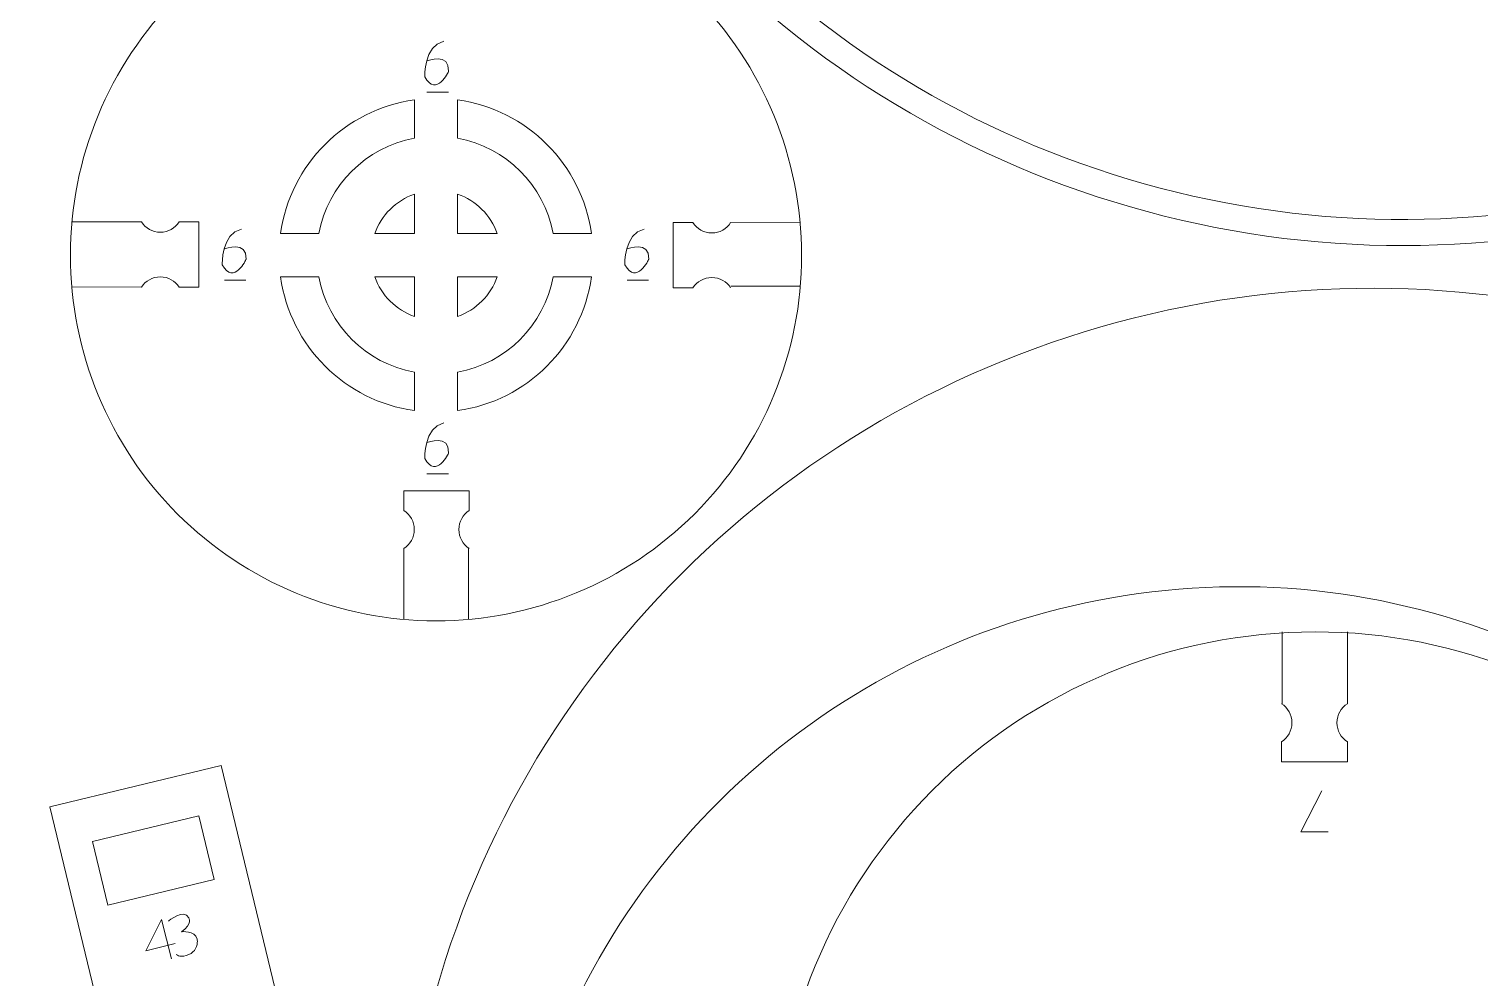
# Model space of a CAD drawing. Header units: centimetres. Extents: x -25 to 25, y -32.5 to 32.5.
# Drawn here: x -14.82 to -8.12, y 8.72 to 13.11 of the extents above; entities that cross this region are included whole.
import ezdxf

# ---------------------------------------------------------------- set-up
doc = ezdxf.new("R2010")
doc.units = ezdxf.units.CM
doc.header["$MEASUREMENT"] = 0
doc.layers.add('Capa 1', color=7, linetype='Continuous')

msp = doc.modelspace()

# ---------------------------------------------------------------- linework, layer by layer
at = {"layer": 'Capa 1', "color": 250, "lineweight": 9}
for points, knots in [([(-4.14125, 15.44375), (-4.14125, 15.44375), (-3.21138, 15.44375), (-3.21138, 15.44375), (-3.21138, 15.44375), (-3.21138, 15.44375), (-3.21138, 13.89834), (-3.21138, 13.89834), (-3.21138, 13.89834), (-3.21142, 13.83146), (-3.26549, 13.77722), (-3.33237, 13.77714), (-3.33237, 13.77714), (-3.33237, 13.77714), (-4.9687, 13.77735), (-4.9687, 13.77735), (-4.9687, 13.77735), (-6.05548, 12.43421), (-7.81424, 11.83025), (-9.49692, 12.22232), (-9.49692, 12.22232), (-11.1796, 12.61444), (-12.48484, 13.91005), (-12.86596, 15.59523), (-12.86596, 15.59523), (-12.86596, 15.59523), (-12.24193, 15.59523), (-12.24193, 15.59523), (-12.24193, 15.59523), (-11.72992, 14.34826), (-10.53043, 13.52078), (-9.18293, 13.48492), (-9.18293, 13.48492), (-7.83542, 13.44901), (-6.58416, 14.23156), (-6.00655, 15.44954), (-6.00655, 15.44954), (-6.00655, 15.44954), (-5.79517, 16.11661), (-5.79517, 16.11661), (-5.79517, 16.11661), (-5.77921, 16.16703), (-5.73249, 16.20123), (-5.67965, 16.20123)], [0, 0, 0, 0, 0.0833333, 0.0833333, 0.0833333, 0.0833333, 0.1666667, 0.1666667, 0.1666667, 0.1666667, 0.25, 0.25, 0.25, 0.25, 0.3333333, 0.3333333, 0.3333333, 0.3333333, 0.4166667, 0.4166667, 0.4166667, 0.4166667, 0.5, 0.5, 0.5, 0.5, 0.5833333, 0.5833333, 0.5833333, 0.5833333, 0.6666667, 0.6666667, 0.6666667, 0.6666667, 0.75, 0.75, 0.75, 0.75, 0.8333333, 0.8333333, 0.8333333, 0.8333333, 1, 1, 1, 1]), ([(-12.94025, 10.37009), (-13.38815, 10.36979), (-13.81783, 10.54745), (-14.13472, 10.86396), (-14.13472, 10.86396), (-14.45165, 11.18047), (-14.62984, 11.61206), (-14.63014, 12.05997), (-14.63014, 12.05997), (-14.6304, 12.50786), (-14.45276, 12.93753), (-14.13624, 13.25445), (-14.13624, 13.25445), (-13.81972, 13.57137), (-13.38815, 13.74956), (-12.94025, 13.74983), (-12.94025, 13.74983), (-12.49234, 13.75013), (-12.06266, 13.57247), (-11.74576, 13.25596), (-11.74576, 13.25596), (-11.42885, 12.93944), (-11.25065, 12.50786), (-11.25035, 12.05997), (-11.25035, 12.05997), (-11.2501, 11.61206), (-11.42774, 11.18239), (-11.74426, 10.86547), (-11.74426, 10.86547), (-12.06074, 10.54857), (-12.49234, 10.37036), (-12.94025, 10.37009)], [0, 0, 0, 0, 0.1111111, 0.1111111, 0.1111111, 0.1111111, 0.2222222, 0.2222222, 0.2222222, 0.2222222, 0.3333333, 0.3333333, 0.3333333, 0.3333333, 0.4444444, 0.4444444, 0.4444444, 0.4444444, 0.5555556, 0.5555556, 0.5555556, 0.5555556, 0.6666667, 0.6666667, 0.6666667, 0.6666667, 0.7777778, 0.7777778, 0.7777778, 0.7777778, 1, 1, 1, 1]), ([(-13.6584, 12.15995), (-13.61419, 12.48034), (-13.36064, 12.73385), (-13.04025, 12.77806), (-13.04025, 12.77806), (-13.04025, 12.77806), (-13.04025, 12.60086), (-13.04025, 12.60086), (-13.04025, 12.60086), (-13.26383, 12.55979), (-13.44009, 12.38353), (-13.48116, 12.15995), (-13.48116, 12.15995), (-13.48116, 12.15995), (-13.6584, 12.15995), (-13.6584, 12.15995)], [0, 0, 0, 0, 0.2, 0.2, 0.2, 0.2, 0.4, 0.4, 0.4, 0.4, 0.6, 0.6, 0.6, 0.6, 1, 1, 1, 1]), ([(-12.84025, 12.77806), (-12.51986, 12.73385), (-12.26631, 12.48034), (-12.2221, 12.15995), (-12.2221, 12.15995), (-12.2221, 12.15995), (-12.39934, 12.15995), (-12.39934, 12.15995), (-12.39934, 12.15995), (-12.44041, 12.38353), (-12.61667, 12.55979), (-12.84025, 12.60086), (-12.84025, 12.60086), (-12.84025, 12.60086), (-12.84025, 12.77806), (-12.84025, 12.77806)], [0, 0, 0, 0, 0.2, 0.2, 0.2, 0.2, 0.4, 0.4, 0.4, 0.4, 0.6, 0.6, 0.6, 0.6, 1, 1, 1, 1]), ([(-13.22316, 12.15995), (-13.19303, 12.24518), (-13.12548, 12.31273), (-13.04025, 12.34286), (-13.04025, 12.34286), (-13.04025, 12.34286), (-13.04025, 12.15995), (-13.04025, 12.15995), (-13.04025, 12.15995), (-13.04025, 12.15995), (-13.22316, 12.15995), (-13.22316, 12.15995)], [0, 0, 0, 0, 0.25, 0.25, 0.25, 0.25, 0.5, 0.5, 0.5, 0.5, 1, 1, 1, 1]), ([(-12.84025, 12.34286), (-12.75502, 12.31273), (-12.68747, 12.24518), (-12.65734, 12.15995), (-12.65734, 12.15995), (-12.65734, 12.15995), (-12.84025, 12.15995), (-12.84025, 12.15995), (-12.84025, 12.15995), (-12.84025, 12.15995), (-12.84025, 12.34286), (-12.84025, 12.34286)], [0, 0, 0, 0, 0.25, 0.25, 0.25, 0.25, 0.5, 0.5, 0.5, 0.5, 1, 1, 1, 1]), ([(-14.12738, 12.21382), (-14.14581, 12.18512), (-14.17801, 12.1661), (-14.21464, 12.1661), (-14.21464, 12.1661), (-14.25127, 12.1661), (-14.28347, 12.18512), (-14.30189, 12.21382)], [0, 0, 0, 0, 0.3333333, 0.3333333, 0.3333333, 0.3333333, 1, 1, 1, 1]), ([(-14.12738, 12.21382), (-14.12738, 12.21382), (-14.03578, 12.21393), (-14.03578, 12.21393), (-14.03578, 12.21393), (-14.03578, 12.21393), (-14.03578, 11.91248), (-14.03578, 11.91248), (-14.03578, 11.91248), (-14.03578, 11.91248), (-14.1274, 11.91248), (-14.1274, 11.91248)], [0, 0, 0, 0, 0.25, 0.25, 0.25, 0.25, 0.5, 0.5, 0.5, 0.5, 1, 1, 1, 1]), ([(-11.75304, 12.21062), (-11.75304, 12.21062), (-11.84464, 12.21073), (-11.84464, 12.21073), (-11.84464, 12.21073), (-11.84464, 12.21073), (-11.84464, 11.90928), (-11.84464, 11.90928), (-11.84464, 11.90928), (-11.84464, 11.90928), (-11.75302, 11.90928), (-11.75302, 11.90928)], [0, 0, 0, 0, 0.25, 0.25, 0.25, 0.25, 0.5, 0.5, 0.5, 0.5, 1, 1, 1, 1]), ([(-11.57853, 12.21062), (-11.59696, 12.18192), (-11.62916, 12.1629), (-11.66579, 12.1629), (-11.66579, 12.1629), (-11.70242, 12.1629), (-11.73462, 12.18192), (-11.75304, 12.21062)], [0, 0, 0, 0, 0.3333333, 0.3333333, 0.3333333, 0.3333333, 1, 1, 1, 1]), ([(-4.2776, 8.56826), (-4.2776, 8.56826), (-3.34773, 8.56826), (-3.34773, 8.56826), (-3.34773, 8.56826), (-3.34773, 8.56826), (-3.34773, 10.11367), (-3.34773, 10.11367), (-3.34773, 10.11367), (-3.34777, 10.18055), (-3.40184, 10.23479), (-3.46872, 10.23487), (-3.46872, 10.23487), (-3.46872, 10.23487), (-5.10505, 10.23466), (-5.10505, 10.23466), (-5.10505, 10.23466), (-6.19183, 11.5778), (-7.95059, 12.18176), (-9.63327, 11.78969), (-9.63327, 11.78969), (-11.31595, 11.39757), (-12.62119, 10.10196), (-13.00231, 8.41678), (-13.00231, 8.41678), (-13.00231, 8.41678), (-12.37828, 8.41678), (-12.37828, 8.41678), (-12.37828, 8.41678), (-11.86627, 9.66375), (-10.66678, 10.49123), (-9.31928, 10.52709), (-9.31928, 10.52709), (-7.97177, 10.563), (-6.72051, 9.78045), (-6.1429, 8.56247), (-6.1429, 8.56247), (-6.1429, 8.56247), (-5.93152, 7.8954), (-5.93152, 7.8954), (-5.93152, 7.8954), (-5.91556, 7.84498), (-5.86884, 7.81078), (-5.816, 7.81078), (-5.816, 7.81078), (-5.816, 7.81078), (-3.46893, 7.81078), (-3.46893, 7.81078), (-3.46893, 7.81078), (-3.43676, 7.81082), (-3.40591, 7.82359), (-3.38321, 7.84638), (-3.38321, 7.84638), (-3.36046, 7.86913), (-3.34773, 7.89981), (-3.34773, 7.93198), (-3.34773, 7.93198), (-3.34773, 7.93198), (-3.34773, 8.26525), (-3.34773, 8.26525), (-3.34773, 8.26525), (-3.34773, 8.26525), (-4.27744, 8.26525), (-4.27744, 8.26525)], [0, 0, 0, 0, 0.0588235, 0.0588235, 0.0588235, 0.0588235, 0.1176471, 0.1176471, 0.1176471, 0.1176471, 0.1764706, 0.1764706, 0.1764706, 0.1764706, 0.2352941, 0.2352941, 0.2352941, 0.2352941, 0.2941176, 0.2941176, 0.2941176, 0.2941176, 0.3529412, 0.3529412, 0.3529412, 0.3529412, 0.4117647, 0.4117647, 0.4117647, 0.4117647, 0.4705882, 0.4705882, 0.4705882, 0.4705882, 0.5294118, 0.5294118, 0.5294118, 0.5294118, 0.5882353, 0.5882353, 0.5882353, 0.5882353, 0.6470588, 0.6470588, 0.6470588, 0.6470588, 0.7058824, 0.7058824, 0.7058824, 0.7058824, 0.7647059, 0.7647059, 0.7647059, 0.7647059, 0.8235294, 0.8235294, 0.8235294, 0.8235294, 0.8823529, 0.8823529, 0.8823529, 0.8823529, 1, 1, 1, 1]), ([(-14.12738, 11.91248), (-14.14581, 11.94118), (-14.17801, 11.9602), (-14.21464, 11.9602), (-14.21464, 11.9602), (-14.25127, 11.9602), (-14.28347, 11.94118), (-14.30189, 11.91248)], [0, 0, 0, 0, 0.3333333, 0.3333333, 0.3333333, 0.3333333, 1, 1, 1, 1]), ([(-13.04025, 11.34184), (-13.36064, 11.38605), (-13.61419, 11.63956), (-13.6584, 11.95995), (-13.6584, 11.95995), (-13.6584, 11.95995), (-13.48116, 11.95995), (-13.48116, 11.95995), (-13.48116, 11.95995), (-13.44009, 11.73637), (-13.26383, 11.56011), (-13.04025, 11.51904), (-13.04025, 11.51904), (-13.04025, 11.51904), (-13.04025, 11.34184), (-13.04025, 11.34184)], [0, 0, 0, 0, 0.2, 0.2, 0.2, 0.2, 0.4, 0.4, 0.4, 0.4, 0.6, 0.6, 0.6, 0.6, 1, 1, 1, 1]), ([(-13.04025, 11.77704), (-13.12548, 11.80717), (-13.19303, 11.87472), (-13.22316, 11.95995), (-13.22316, 11.95995), (-13.22316, 11.95995), (-13.04025, 11.95995), (-13.04025, 11.95995), (-13.04025, 11.95995), (-13.04025, 11.95995), (-13.04025, 11.77704), (-13.04025, 11.77704)], [0, 0, 0, 0, 0.25, 0.25, 0.25, 0.25, 0.5, 0.5, 0.5, 0.5, 1, 1, 1, 1]), ([(-12.2221, 11.95995), (-12.26631, 11.63956), (-12.51986, 11.38605), (-12.84025, 11.34184), (-12.84025, 11.34184), (-12.84025, 11.34184), (-12.84025, 11.51904), (-12.84025, 11.51904), (-12.84025, 11.51904), (-12.61667, 11.56011), (-12.44041, 11.73637), (-12.39934, 11.95995), (-12.39934, 11.95995), (-12.39934, 11.95995), (-12.2221, 11.95995), (-12.2221, 11.95995)], [0, 0, 0, 0, 0.2, 0.2, 0.2, 0.2, 0.4, 0.4, 0.4, 0.4, 0.6, 0.6, 0.6, 0.6, 1, 1, 1, 1]), ([(-12.65734, 11.95995), (-12.68747, 11.87472), (-12.75502, 11.80717), (-12.84025, 11.77704), (-12.84025, 11.77704), (-12.84025, 11.77704), (-12.84025, 11.95995), (-12.84025, 11.95995), (-12.84025, 11.95995), (-12.84025, 11.95995), (-12.65734, 11.95995), (-12.65734, 11.95995)], [0, 0, 0, 0, 0.25, 0.25, 0.25, 0.25, 0.5, 0.5, 0.5, 0.5, 1, 1, 1, 1]), ([(-11.57853, 11.90928), (-11.59696, 11.93798), (-11.62916, 11.957), (-11.66579, 11.957), (-11.66579, 11.957), (-11.70242, 11.957), (-11.73462, 11.93798), (-11.75304, 11.90928)], [0, 0, 0, 0, 0.3333333, 0.3333333, 0.3333333, 0.3333333, 1, 1, 1, 1]), ([(-13.08825, 10.87974), (-13.08825, 10.87974), (-13.08836, 10.97134), (-13.08836, 10.97134), (-13.08836, 10.97134), (-13.08836, 10.97134), (-12.78691, 10.97134), (-12.78691, 10.97134), (-12.78691, 10.97134), (-12.78691, 10.97134), (-12.78691, 10.87972), (-12.78691, 10.87972)], [0, 0, 0, 0, 0.25, 0.25, 0.25, 0.25, 0.5, 0.5, 0.5, 0.5, 1, 1, 1, 1]), ([(-13.08825, 10.70521), (-13.05955, 10.72364), (-13.04053, 10.75584), (-13.04053, 10.79247), (-13.04053, 10.79247), (-13.04053, 10.8291), (-13.05955, 10.8613), (-13.08825, 10.87972)], [0, 0, 0, 0, 0.3333333, 0.3333333, 0.3333333, 0.3333333, 1, 1, 1, 1]), ([(-12.78691, 10.70521), (-12.81561, 10.72364), (-12.83463, 10.75584), (-12.83463, 10.79247), (-12.83463, 10.79247), (-12.83463, 10.8291), (-12.81561, 10.8613), (-12.78691, 10.87972)], [0, 0, 0, 0, 0.3333333, 0.3333333, 0.3333333, 0.3333333, 1, 1, 1, 1]), ([(-8.87752, 10.3193), (-8.2149, 10.31974), (-7.57924, 10.05692), (-7.11045, 9.58867), (-7.11045, 9.58867), (-6.64159, 9.12043), (-6.37797, 8.48193), (-6.37753, 7.8193), (-6.37753, 7.8193), (-6.37715, 7.15669), (-6.63994, 6.52104), (-7.1082, 6.05219), (-7.1082, 6.05219), (-7.57646, 5.58334), (-8.2149, 5.31973), (-8.87752, 5.31932), (-8.87752, 5.31932), (-9.54014, 5.31888), (-10.17581, 5.58171), (-10.64461, 6.04995), (-10.64461, 6.04995), (-11.11344, 6.51821), (-11.37707, 7.15669), (-11.37751, 7.8193), (-11.37751, 7.8193), (-11.37788, 8.48193), (-11.11508, 9.11759), (-10.64683, 9.58645), (-10.64683, 9.58645), (-10.17863, 10.05527), (-9.54014, 10.31891), (-8.87752, 10.3193)], [0, 0, 0, 0, 0.1111111, 0.1111111, 0.1111111, 0.1111111, 0.2222222, 0.2222222, 0.2222222, 0.2222222, 0.3333333, 0.3333333, 0.3333333, 0.3333333, 0.4444444, 0.4444444, 0.4444444, 0.4444444, 0.5555556, 0.5555556, 0.5555556, 0.5555556, 0.6666667, 0.6666667, 0.6666667, 0.6666667, 0.7777778, 0.7777778, 0.7777778, 0.7777778, 1, 1, 1, 1]), ([(-9.0324, 9.98735), (-9.00342, 9.96873), (-8.98421, 9.93621), (-8.98421, 9.89922), (-8.98421, 9.89922), (-8.98421, 9.86222), (-9.00342, 9.8297), (-9.0324, 9.81109)], [0, 0, 0, 0, 0.3333333, 0.3333333, 0.3333333, 0.3333333, 1, 1, 1, 1]), ([(-8.72805, 9.98735), (-8.75704, 9.96873), (-8.77625, 9.93621), (-8.77625, 9.89922), (-8.77625, 9.89922), (-8.77625, 9.86222), (-8.75704, 9.8297), (-8.72805, 9.81109)], [0, 0, 0, 0, 0.3333333, 0.3333333, 0.3333333, 0.3333333, 1, 1, 1, 1]), ([(-8.72805, 9.81107), (-8.72805, 9.81107), (-8.72794, 9.71856), (-8.72794, 9.71856), (-8.72794, 9.71856), (-8.72794, 9.71856), (-9.0324, 9.71856), (-9.0324, 9.71856), (-9.0324, 9.71856), (-9.0324, 9.71856), (-9.0324, 9.81109), (-9.0324, 9.81109)], [0, 0, 0, 0, 0.25, 0.25, 0.25, 0.25, 0.5, 0.5, 0.5, 0.5, 1, 1, 1, 1]), ([(-14.72499, 9.51076), (-14.72499, 9.51076), (-14.21515, 7.39805), (-14.21515, 7.39805), (-14.21515, 7.39805), (-14.21515, 7.39805), (-14.0918, 3.34978), (-14.0918, 3.34978), (-14.0918, 3.34978), (-14.0918, 3.34978), (-13.99018, 2.92866), (-13.99018, 2.92866), (-13.99018, 2.92866), (-14.47826, 2.81088), (-14.39475, 2.83103), (-14.82134, 2.72808), (-14.82134, 2.72808), (-14.82134, 2.72808), (-14.70761, 2.25681), (-14.70761, 2.25681), (-14.70761, 2.25681), (-14.70761, 2.25681), (-10.62067, 3.24307), (-10.62067, 3.24307), (-10.62067, 3.24307), (-10.62067, 3.24307), (-10.73439, 3.71434), (-10.73439, 3.71434), (-10.73439, 3.71434), (-11.1585, 3.61199), (-11.08577, 3.62955), (-11.57528, 3.51142), (-11.57528, 3.51142), (-11.57528, 3.51142), (-11.6769, 3.93254), (-11.6769, 3.93254), (-11.6769, 3.93254), (-11.6769, 3.93254), (-13.42385, 7.589), (-13.42385, 7.589), (-13.42385, 7.589), (-13.42385, 7.589), (-13.93368, 9.70172), (-13.93368, 9.70172), (-13.93368, 9.70172), (-13.93368, 9.70172), (-14.72499, 9.51076), (-14.72499, 9.51076)], [0, 0, 0, 0, 0.0769231, 0.0769231, 0.0769231, 0.0769231, 0.1538462, 0.1538462, 0.1538462, 0.1538462, 0.2307692, 0.2307692, 0.2307692, 0.2307692, 0.3076923, 0.3076923, 0.3076923, 0.3076923, 0.3846154, 0.3846154, 0.3846154, 0.3846154, 0.4615385, 0.4615385, 0.4615385, 0.4615385, 0.5384615, 0.5384615, 0.5384615, 0.5384615, 0.6153846, 0.6153846, 0.6153846, 0.6153846, 0.6923077, 0.6923077, 0.6923077, 0.6923077, 0.7692308, 0.7692308, 0.7692308, 0.7692308, 0.8461538, 0.8461538, 0.8461538, 0.8461538, 1, 1, 1, 1]), ([(-14.5274, 9.35064), (-14.5274, 9.35064), (-14.0365, 9.46911), (-14.0365, 9.46911), (-14.0365, 9.46911), (-14.0365, 9.46911), (-13.96542, 9.17456), (-13.96542, 9.17456), (-13.96542, 9.17456), (-13.96542, 9.17456), (-14.45633, 9.0561), (-14.45633, 9.0561), (-14.45633, 9.0561), (-14.45633, 9.0561), (-14.5274, 9.35064), (-14.5274, 9.35064)], [0, 0, 0, 0, 0.2, 0.2, 0.2, 0.2, 0.4, 0.4, 0.4, 0.4, 0.6, 0.6, 0.6, 0.6, 1, 1, 1, 1])]:
    msp.add_open_spline(points, degree=3, knots=knots, dxfattribs=at)
at = {"layer": 'Capa 1', "color": 1, "lineweight": 9}
msp.add_open_spline([(-3.33258, 15.44375), (-3.33258, 15.44375), (-3.33258, 13.89833), (-3.33258, 13.89833), (-3.33258, 13.89833), (-3.33258, 13.89833), (-5.02723, 13.89855), (-5.02723, 13.89855), (-5.02723, 13.89855), (-6.05662, 12.5911), (-7.73709, 11.9786), (-9.36634, 12.31695), (-9.36634, 12.31695), (-10.99563, 12.65535), (-12.2875, 13.86485), (-12.71115, 15.47403), (-12.71115, 15.47403), (-12.71115, 15.47403), (-12.32188, 15.47403), (-12.32188, 15.47403), (-12.32188, 15.47403), (-11.76714, 14.20749), (-10.52331, 13.38209), (-9.1407, 13.36303), (-9.1407, 13.36303), (-7.75814, 13.34402), (-6.48282, 14.15448), (-5.89341, 15.40528), (-5.89341, 15.40528), (-5.89341, 15.40528), (-5.67965, 16.08003), (-5.67965, 16.08003), (-5.67965, 16.08003), (-5.67965, 16.08003), (-3.33258, 16.08003), (-3.33258, 16.08003), (-3.33258, 16.08003), (-3.33258, 16.08003), (-3.33258, 15.74676), (-3.33258, 15.74676)], degree=3, knots=[0, 0, 0, 0, 0.0909091, 0.0909091, 0.0909091, 0.0909091, 0.1818182, 0.1818182, 0.1818182, 0.1818182, 0.2727273, 0.2727273, 0.2727273, 0.2727273, 0.3636364, 0.3636364, 0.3636364, 0.3636364, 0.4545455, 0.4545455, 0.4545455, 0.4545455, 0.5454545, 0.5454545, 0.5454545, 0.5454545, 0.6363636, 0.6363636, 0.6363636, 0.6363636, 0.7272727, 0.7272727, 0.7272727, 0.7272727, 0.8181818, 0.8181818, 0.8181818, 0.8181818, 1, 1, 1, 1], dxfattribs=at)
at = {"layer": 'Capa 1', "color": 22, "lineweight": 5}
for points, knots in [([(-12.9811, 12.95828), (-12.9811, 12.95828), (-12.87726, 12.99883), (-12.88221, 12.91017), (-12.88221, 12.91017), (-12.88221, 12.91017), (-12.9374, 12.7884), (-12.99266, 12.88409), (-12.99266, 12.88409), (-12.99266, 12.88409), (-12.9976, 13.02916), (-12.90369, 13.04892)], [0, 0, 0, 0, 0.25, 0.25, 0.25, 0.25, 0.5, 0.5, 0.5, 0.5, 1, 1, 1, 1]), ([(-13.91697, 12.08957), (-13.91697, 12.08957), (-13.81313, 12.13012), (-13.81808, 12.04146), (-13.81808, 12.04146), (-13.81808, 12.04146), (-13.87327, 11.91969), (-13.92853, 12.01538), (-13.92853, 12.01538), (-13.92853, 12.01538), (-13.93347, 12.16045), (-13.83956, 12.18021)], [0, 0, 0, 0, 0.25, 0.25, 0.25, 0.25, 0.5, 0.5, 0.5, 0.5, 1, 1, 1, 1]), ([(-12.05606, 12.08957), (-12.05606, 12.08957), (-11.95222, 12.13012), (-11.95717, 12.04146), (-11.95717, 12.04146), (-11.95717, 12.04146), (-12.01236, 11.91969), (-12.06762, 12.01538), (-12.06762, 12.01538), (-12.06762, 12.01538), (-12.07256, 12.16045), (-11.97865, 12.18021)], [0, 0, 0, 0, 0.25, 0.25, 0.25, 0.25, 0.5, 0.5, 0.5, 0.5, 1, 1, 1, 1]), ([(-12.9811, 11.19439), (-12.9811, 11.19439), (-12.87726, 11.23494), (-12.88221, 11.14628), (-12.88221, 11.14628), (-12.88221, 11.14628), (-12.9374, 11.02451), (-12.99266, 11.1202), (-12.99266, 11.1202), (-12.99266, 11.1202), (-12.9976, 11.26527), (-12.90369, 11.28503)], [0, 0, 0, 0, 0.25, 0.25, 0.25, 0.25, 0.5, 0.5, 0.5, 0.5, 1, 1, 1, 1]), ([(-8.81749, 9.39431), (-8.81749, 9.39431), (-8.94275, 9.39431), (-8.94275, 9.39431), (-8.94275, 9.39431), (-8.94275, 9.39431), (-8.84553, 9.58389), (-8.84553, 9.58389)], [0, 0, 0, 0, 0.3333333, 0.3333333, 0.3333333, 0.3333333, 1, 1, 1, 1]), ([(-14.14594, 8.87822), (-14.14594, 8.87822), (-14.2817, 8.84546), (-14.2817, 8.84546), (-14.2817, 8.84546), (-14.2817, 8.84546), (-14.20858, 8.99026), (-14.20858, 8.99026), (-14.20858, 8.99026), (-14.20858, 8.99026), (-14.16332, 8.80788), (-14.16332, 8.80788)], [0, 0, 0, 0, 0.25, 0.25, 0.25, 0.25, 0.5, 0.5, 0.5, 0.5, 1, 1, 1, 1]), ([(-14.14042, 8.82965), (-14.14042, 8.82965), (-14.12905, 8.81338), (-14.09429, 8.823), (-14.09429, 8.823), (-14.07625, 8.82799), (-14.06479, 8.83764), (-14.05714, 8.84736), (-14.05714, 8.84736), (-14.03849, 8.8711), (-14.04411, 8.89961), (-14.04411, 8.89961), (-14.04411, 8.89961), (-14.05508, 8.93987), (-14.11648, 8.93333), (-14.11648, 8.93333), (-14.11648, 8.93333), (-14.06342, 8.96906), (-14.08299, 8.99739), (-14.08299, 8.99739), (-14.08299, 8.99739), (-14.10298, 9.04341), (-14.17725, 8.9823), (-14.17725, 8.9823)], [0, 0, 0, 0, 0.1428571, 0.1428571, 0.1428571, 0.1428571, 0.2857143, 0.2857143, 0.2857143, 0.2857143, 0.4285714, 0.4285714, 0.4285714, 0.4285714, 0.5714286, 0.5714286, 0.5714286, 0.5714286, 0.7142857, 0.7142857, 0.7142857, 0.7142857, 1, 1, 1, 1])]:
    msp.add_open_spline(points, degree=3, knots=knots, dxfattribs=at)
at = {"layer": 'Capa 1', "color": 240, "lineweight": 9}
for points in [[(-12.98249, 12.81367), (-12.98249, 12.81367), (-12.88327, 12.81367), (-12.88327, 12.81367)], [(-13.91836, 11.94496), (-13.91836, 11.94496), (-13.81914, 11.94496), (-13.81914, 11.94496)], [(-12.05745, 11.94496), (-12.05745, 11.94496), (-11.95823, 11.94496), (-11.95823, 11.94496)], [(-12.98249, 11.04978), (-12.98249, 11.04978), (-12.88327, 11.04978), (-12.88327, 11.04978)]]:
    msp.add_open_spline(points, degree=3, dxfattribs=at)
at = {"layer": 'Capa 1', "color": 250, "lineweight": 9}
for points in [[(-14.62315, 12.21475), (-14.62315, 12.21475), (-14.30189, 12.21382), (-14.30189, 12.21382)], [(-11.57853, 12.21062), (-11.57853, 12.21062), (-11.25732, 12.2122), (-11.25732, 12.2122)], [(-14.30189, 11.91248), (-14.30189, 11.91248), (-14.6237, 11.91382), (-14.6237, 11.91382)], [(-11.25633, 11.91701), (-11.25633, 11.91701), (-11.57774, 11.91709), (-11.57774, 11.91709)], [(-13.08889, 10.37654), (-13.08889, 10.37654), (-13.08825, 10.70521), (-13.08825, 10.70521)], [(-12.79052, 10.70763), (-12.79052, 10.70763), (-12.79043, 10.37683), (-12.79043, 10.37683)], [(-9.02876, 9.9849), (-9.02876, 9.9849), (-9.02885, 10.31901), (-9.02885, 10.31901)], [(-8.7274, 10.31931), (-8.7274, 10.31931), (-8.72805, 9.98735), (-8.72805, 9.98735)]]:
    msp.add_open_spline(points, degree=3, dxfattribs=at)

doc.saveas('drawing.dxf')
